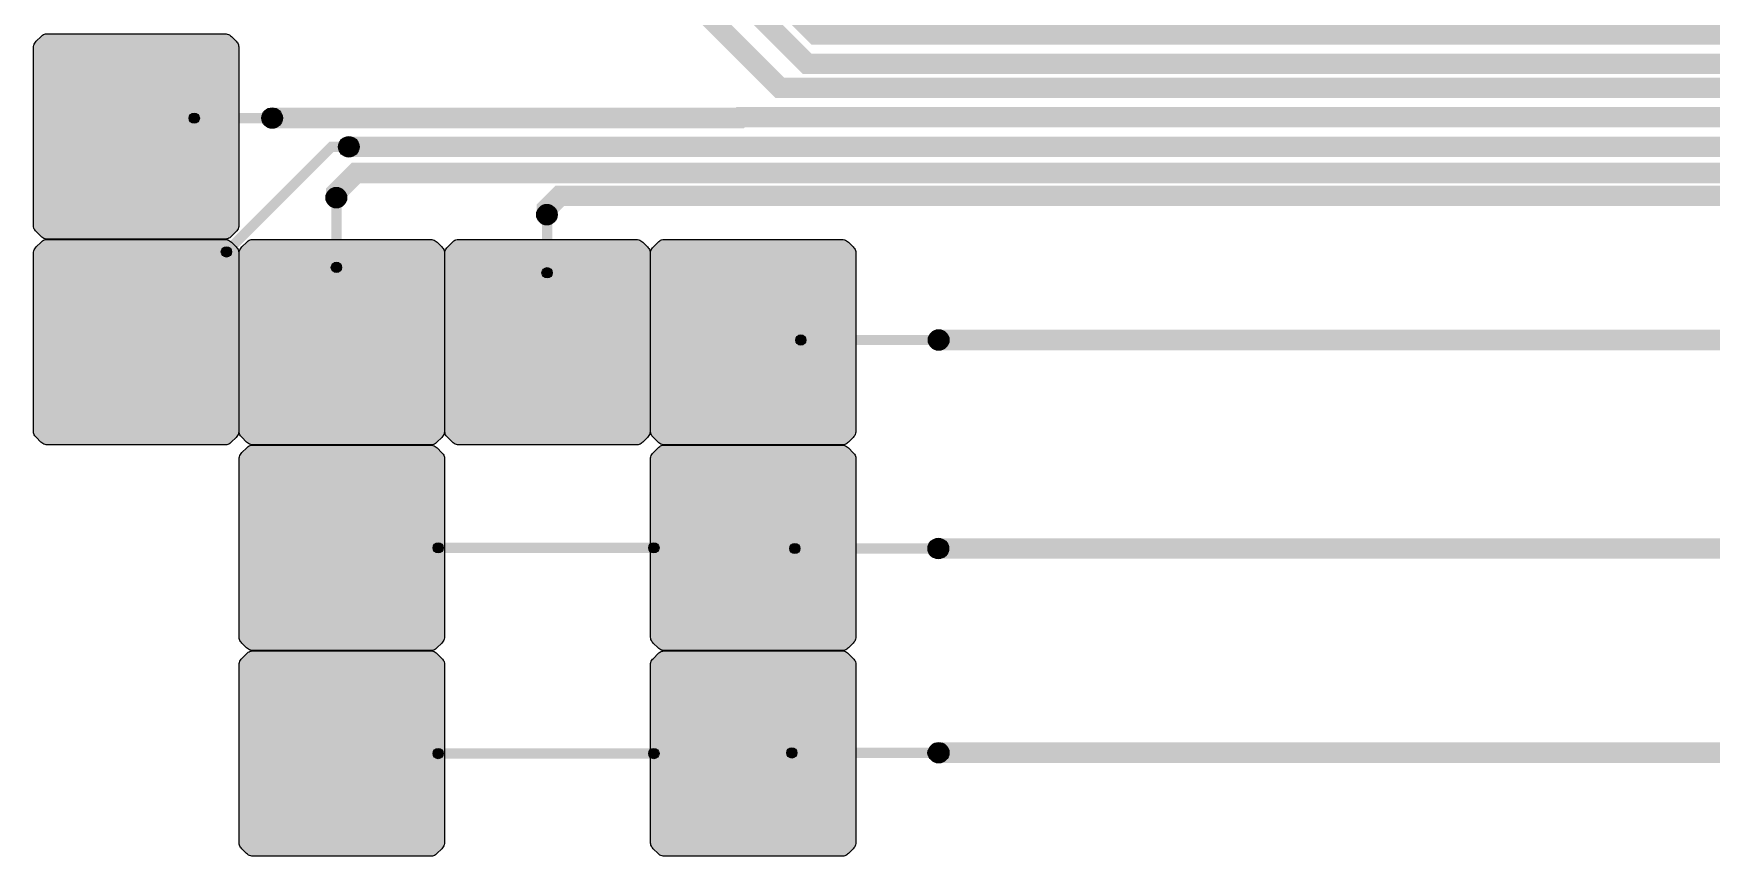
# Model space of a CAD drawing. Extents: x -57500 to 57500, y -57500 to 57500.
# Drawn here: x 998 to 17394, y -5025 to 3015 of the extents above; entities that cross this region are included whole.
import ezdxf

# ---------------------------------------------------------------- set-up
doc = ezdxf.new("R2010")
doc.units = 0
doc.header["$MEASUREMENT"] = 0
doc.layers.get('0').update_dxf_attribs({"color": 160, "true_color": 0x003fff})
doc.layers.add('Metal1', color=160, linetype='Continuous', true_color=0x003fff)

msp = doc.modelspace()

# ---------------------------------------------------------------- hatches: boundary and pattern name
for points in [[(2976.311, 2939.716), (2983.723, 2932.284), (2990.275, 2924.065), (2995.558, 2914.948), (2999.425, 2905.098), (3001.794, 2894.629), (3002.521, 2883.934), (3002.521, 1142.883), (3002.438, 1131.075), (3000.643, 1119.387), (2996.938, 1108.096), (2991.381, 1097.603), (2984.199, 1088.215), (2975.87, 1079.845), (2929.736, 1033.711), (2922.304, 1026.299), (2914.085, 1019.747), (2904.967, 1014.464), (2895.117, 1010.597), (2884.649, 1008.228), (2873.953, 1007.501), (1132.902, 1007.501), (1121.095, 1007.584), (1109.407, 1009.379), (1098.116, 1013.084), (1087.623, 1018.641), (1078.234, 1025.823), (1069.865, 1034.152), (1023.731, 1080.286), (1016.318, 1087.718), (1009.767, 1095.937), (1004.484, 1105.055), (1000.616, 1114.905), (998.248, 1125.373), (997.521, 1136.069), (997.521, 2877.119), (997.603, 2888.927), (999.398, 2900.615), (1003.104, 2911.906), (1008.661, 2922.399), (1015.843, 2931.787), (1024.172, 2940.157), (1070.306, 2986.291), (1077.738, 2993.704), (1085.957, 3000.255), (1095.074, 3005.538), (1104.924, 3009.406), (1115.393, 3011.774), (1126.088, 3012.501), (2867.139, 3012.501), (2878.947, 3012.419), (2890.635, 3010.624), (2901.926, 3006.918), (2912.419, 3001.361), (2921.807, 2994.179), (2930.177, 2985.85)], [(2976.311, 929.716), (2983.723, 922.284), (2990.275, 914.065), (2995.558, 904.948), (2999.425, 895.098), (3001.794, 884.629), (3002.521, 873.934), (3002.521, -867.117), (3002.438, -878.925), (3000.643, -890.613), (2996.938, -901.904), (2991.381, -912.397), (2984.199, -921.785), (2975.87, -930.155), (2929.736, -976.289), (2922.304, -983.701), (2914.085, -990.253), (2904.967, -995.536), (2895.117, -999.403), (2884.649, -1001.772), (2873.953, -1002.499), (1132.902, -1002.499), (1121.095, -1002.416), (1109.407, -1000.621), (1098.116, -996.916), (1087.623, -991.359), (1078.234, -984.177), (1069.865, -975.848), (1023.731, -929.714), (1016.318, -922.282), (1009.767, -914.063), (1004.484, -904.945), (1000.616, -895.095), (998.248, -884.627), (997.521, -873.931), (997.521, 867.119), (997.603, 878.927), (999.398, 890.615), (1003.104, 901.906), (1008.661, 912.399), (1015.843, 921.787), (1024.172, 930.157), (1070.306, 976.291), (1077.738, 983.704), (1085.957, 990.255), (1095.074, 995.538), (1104.924, 999.406), (1115.393, 1001.774), (1126.088, 1002.501), (2867.139, 1002.501), (2878.947, 1002.419), (2890.635, 1000.624), (2901.926, 996.918), (2912.419, 991.361), (2921.807, 984.179), (2930.177, 975.85)], [(4986.311, 929.716), (4993.723, 922.284), (5000.275, 914.065), (5005.558, 904.948), (5009.425, 895.098), (5011.794, 884.629), (5012.521, 873.934), (5012.521, -867.117), (5012.438, -878.925), (5010.643, -890.613), (5006.938, -901.904), (5001.381, -912.397), (4994.199, -921.785), (4985.87, -930.155), (4939.736, -976.289), (4932.304, -983.701), (4924.085, -990.253), (4914.967, -995.536), (4905.117, -999.403), (4894.649, -1001.772), (4883.953, -1002.499), (3142.902, -1002.499), (3131.095, -1002.416), (3119.407, -1000.621), (3108.116, -996.916), (3097.623, -991.359), (3088.234, -984.177), (3079.865, -975.848), (3033.731, -929.714), (3026.318, -922.282), (3019.767, -914.063), (3014.484, -904.945), (3010.616, -895.095), (3008.248, -884.627), (3007.521, -873.931), (3007.521, 867.119), (3007.603, 878.927), (3009.398, 890.615), (3013.104, 901.906), (3018.661, 912.399), (3025.843, 921.787), (3034.172, 930.157), (3080.306, 976.291), (3087.738, 983.704), (3095.957, 990.255), (3105.074, 995.538), (3114.924, 999.406), (3125.393, 1001.774), (3136.088, 1002.501), (4877.139, 1002.501), (4888.947, 1002.419), (4900.635, 1000.624), (4911.926, 996.918), (4922.419, 991.361), (4931.807, 984.179), (4940.177, 975.85)], [(6996.311, 929.716), (7003.723, 922.284), (7010.275, 914.065), (7015.558, 904.948), (7019.425, 895.098), (7021.794, 884.629), (7022.521, 873.934), (7022.521, -867.117), (7022.438, -878.925), (7020.643, -890.613), (7016.938, -901.904), (7011.381, -912.397), (7004.199, -921.785), (6995.87, -930.155), (6949.736, -976.289), (6942.304, -983.701), (6934.085, -990.253), (6924.967, -995.536), (6915.117, -999.403), (6904.649, -1001.772), (6893.953, -1002.499), (5152.902, -1002.499), (5141.095, -1002.416), (5129.407, -1000.621), (5118.116, -996.916), (5107.623, -991.359), (5098.234, -984.177), (5089.865, -975.848), (5043.731, -929.714), (5036.318, -922.282), (5029.767, -914.063), (5024.484, -904.945), (5020.616, -895.095), (5018.248, -884.627), (5017.521, -873.931), (5017.521, 867.119), (5017.603, 878.927), (5019.398, 890.615), (5023.104, 901.906), (5028.661, 912.399), (5035.843, 921.787), (5044.172, 930.157), (5090.306, 976.291), (5097.738, 983.704), (5105.957, 990.255), (5115.074, 995.538), (5124.924, 999.406), (5135.393, 1001.774), (5146.088, 1002.501), (6887.139, 1002.501), (6898.947, 1002.419), (6910.635, 1000.624), (6921.926, 996.918), (6932.419, 991.361), (6941.807, 984.179), (6950.177, 975.85)], [(9006.311, 929.716), (9013.723, 922.284), (9020.275, 914.065), (9025.558, 904.948), (9029.425, 895.098), (9031.794, 884.629), (9032.521, 873.934), (9032.521, -867.117), (9032.438, -878.925), (9030.643, -890.613), (9026.938, -901.904), (9021.381, -912.397), (9014.199, -921.785), (9005.87, -930.155), (8959.736, -976.289), (8952.304, -983.701), (8944.085, -990.253), (8934.967, -995.536), (8925.117, -999.403), (8914.649, -1001.772), (8903.953, -1002.499), (7162.902, -1002.499), (7151.095, -1002.416), (7139.407, -1000.621), (7128.116, -996.916), (7117.623, -991.359), (7108.234, -984.177), (7099.865, -975.848), (7053.731, -929.714), (7046.318, -922.282), (7039.767, -914.063), (7034.484, -904.945), (7030.616, -895.095), (7028.248, -884.627), (7027.521, -873.931), (7027.521, 867.119), (7027.603, 878.927), (7029.398, 890.615), (7033.104, 901.906), (7038.661, 912.399), (7045.843, 921.787), (7054.172, 930.157), (7100.306, 976.291), (7107.738, 983.704), (7115.957, 990.255), (7125.074, 995.538), (7134.924, 999.406), (7145.393, 1001.774), (7156.088, 1002.501), (8897.139, 1002.501), (8908.947, 1002.419), (8920.635, 1000.624), (8931.926, 996.918), (8942.419, 991.361), (8951.807, 984.179), (8960.177, 975.85)], [(4986.311, -1080.284), (4993.723, -1087.716), (5000.275, -1095.935), (5005.558, -1105.052), (5009.425, -1114.902), (5011.794, -1125.371), (5012.521, -1136.066), (5012.521, -2877.117), (5012.438, -2888.925), (5010.643, -2900.613), (5006.938, -2911.904), (5001.381, -2922.397), (4994.199, -2931.785), (4985.87, -2940.155), (4939.736, -2986.289), (4932.304, -2993.701), (4924.085, -3000.253), (4914.967, -3005.536), (4905.117, -3009.403), (4894.649, -3011.772), (4883.953, -3012.499), (3142.902, -3012.499), (3131.095, -3012.416), (3119.407, -3010.621), (3108.116, -3006.916), (3097.623, -3001.359), (3088.234, -2994.177), (3079.865, -2985.848), (3033.731, -2939.714), (3026.318, -2932.282), (3019.767, -2924.063), (3014.484, -2914.945), (3010.616, -2905.095), (3008.248, -2894.627), (3007.521, -2883.931), (3007.521, -1142.881), (3007.603, -1131.073), (3009.398, -1119.385), (3013.104, -1108.094), (3018.661, -1097.601), (3025.843, -1088.213), (3034.172, -1079.843), (3080.306, -1033.709), (3087.738, -1026.296), (3095.957, -1019.745), (3105.074, -1014.462), (3114.924, -1010.594), (3125.393, -1008.226), (3136.088, -1007.499), (4877.139, -1007.499), (4888.947, -1007.581), (4900.635, -1009.376), (4911.926, -1013.082), (4922.419, -1018.639), (4931.807, -1025.821), (4940.177, -1034.15)], [(9006.311, -1080.284), (9013.723, -1087.716), (9020.275, -1095.935), (9025.558, -1105.052), (9029.425, -1114.902), (9031.794, -1125.371), (9032.521, -1136.066), (9032.521, -2877.117), (9032.438, -2888.925), (9030.643, -2900.613), (9026.938, -2911.904), (9021.381, -2922.397), (9014.199, -2931.785), (9005.87, -2940.155), (8959.736, -2986.289), (8952.304, -2993.701), (8944.085, -3000.253), (8934.967, -3005.536), (8925.117, -3009.403), (8914.649, -3011.772), (8903.953, -3012.499), (7162.902, -3012.499), (7151.095, -3012.416), (7139.407, -3010.621), (7128.116, -3006.916), (7117.623, -3001.359), (7108.234, -2994.177), (7099.865, -2985.848), (7053.731, -2939.714), (7046.318, -2932.282), (7039.767, -2924.063), (7034.484, -2914.945), (7030.616, -2905.095), (7028.248, -2894.627), (7027.521, -2883.931), (7027.521, -1142.881), (7027.603, -1131.073), (7029.398, -1119.385), (7033.104, -1108.094), (7038.661, -1097.601), (7045.843, -1088.213), (7054.172, -1079.843), (7100.306, -1033.709), (7107.738, -1026.296), (7115.957, -1019.745), (7125.074, -1014.462), (7134.924, -1010.594), (7145.393, -1008.226), (7156.088, -1007.499), (8897.139, -1007.499), (8908.947, -1007.581), (8920.635, -1009.376), (8931.926, -1013.082), (8942.419, -1018.639), (8951.807, -1025.821), (8960.177, -1034.15)], [(4986.311, -3090.284), (4993.723, -3097.716), (5000.275, -3105.935), (5005.558, -3115.052), (5009.425, -3124.902), (5011.794, -3135.371), (5012.521, -3146.066), (5012.521, -4887.117), (5012.438, -4898.925), (5010.643, -4910.613), (5006.938, -4921.904), (5001.381, -4932.397), (4994.199, -4941.785), (4985.87, -4950.155), (4939.736, -4996.289), (4932.304, -5003.701), (4924.085, -5010.253), (4914.967, -5015.536), (4905.117, -5019.403), (4894.649, -5021.772), (4883.953, -5022.499), (3142.902, -5022.499), (3131.095, -5022.416), (3119.407, -5020.621), (3108.116, -5016.916), (3097.623, -5011.359), (3088.234, -5004.177), (3079.865, -4995.848), (3033.731, -4949.714), (3026.318, -4942.282), (3019.767, -4934.063), (3014.484, -4924.945), (3010.616, -4915.095), (3008.248, -4904.627), (3007.521, -4893.931), (3007.521, -3152.881), (3007.603, -3141.073), (3009.398, -3129.385), (3013.104, -3118.094), (3018.661, -3107.601), (3025.843, -3098.213), (3034.172, -3089.843), (3080.306, -3043.709), (3087.738, -3036.296), (3095.957, -3029.745), (3105.074, -3024.462), (3114.924, -3020.594), (3125.393, -3018.226), (3136.088, -3017.499), (4877.139, -3017.499), (4888.947, -3017.581), (4900.635, -3019.376), (4911.926, -3023.082), (4922.419, -3028.639), (4931.807, -3035.821), (4940.177, -3044.15)], [(9006.311, -3090.284), (9013.723, -3097.716), (9020.275, -3105.935), (9025.558, -3115.052), (9029.425, -3124.902), (9031.794, -3135.371), (9032.521, -3146.066), (9032.521, -4887.117), (9032.438, -4898.925), (9030.643, -4910.613), (9026.938, -4921.904), (9021.381, -4932.397), (9014.199, -4941.785), (9005.87, -4950.155), (8959.736, -4996.289), (8952.304, -5003.701), (8944.085, -5010.253), (8934.967, -5015.536), (8925.117, -5019.403), (8914.649, -5021.772), (8903.953, -5022.499), (7162.902, -5022.499), (7151.095, -5022.416), (7139.407, -5020.621), (7128.116, -5016.916), (7117.623, -5011.359), (7108.234, -5004.177), (7099.865, -4995.848), (7053.731, -4949.714), (7046.318, -4942.282), (7039.767, -4934.063), (7034.484, -4924.945), (7030.616, -4915.095), (7028.248, -4904.627), (7027.521, -4893.931), (7027.521, -3152.881), (7027.603, -3141.073), (7029.398, -3129.385), (7033.104, -3118.094), (7038.661, -3107.601), (7045.843, -3098.213), (7054.172, -3089.843), (7100.306, -3043.709), (7107.738, -3036.296), (7115.957, -3029.745), (7125.074, -3024.462), (7134.924, -3020.594), (7145.393, -3018.226), (7156.088, -3017.499), (8897.139, -3017.499), (8908.947, -3017.581), (8920.635, -3019.376), (8931.926, -3023.082), (8942.419, -3028.639), (8951.807, -3035.821), (8960.177, -3044.15)]]:
    msp.add_hatch(color=5).paths.add_polyline_path(points, flags=0)
h = msp.add_hatch(color=5)
edge = h.paths.add_edge_path(flags=0)
edge.add_arc((2567.8, 2188.05), 50, 0, 360)
h = msp.add_hatch(color=5)
edge = h.paths.add_edge_path(flags=0)
edge.add_arc((3328.6, 2189.65), 100, 0, 360)
h = msp.add_hatch(color=5)
edge = h.paths.add_edge_path(flags=0)
edge.add_arc((3317.6, 2188.05), 50, 0, 360)
h = msp.add_hatch(color=5)
edge = h.paths.add_edge_path(flags=0)
edge.add_arc((4078.25, 1908.85), 100, 0, 360)
h = msp.add_hatch(color=5)
edge = h.paths.add_edge_path(flags=0)
edge.add_arc((4075.55, 1909.2), 50, 0, 360)
h = msp.add_hatch(color=5)
edge = h.paths.add_edge_path(flags=0)
edge.add_arc((3956.3, 1411.7), 100, 0, 360)
h = msp.add_hatch(color=5)
edge = h.paths.add_edge_path(flags=0)
edge.add_arc((3956.75, 1398.45), 50, 0, 360)
h = msp.add_hatch(color=5)
edge = h.paths.add_edge_path(flags=0)
edge.add_arc((6014.15, 1245.4), 100, 0, 360)
h = msp.add_hatch(color=5)
edge = h.paths.add_edge_path(flags=0)
edge.add_arc((6015.55, 1226.85), 50, 0, 360)
h = msp.add_hatch(color=5)
edge = h.paths.add_edge_path(flags=0)
edge.add_arc((2882.3, 881.5), 50, 0, 360)
h = msp.add_hatch(color=5)
edge = h.paths.add_edge_path(flags=0)
edge.add_arc((3956.75, 730.55), 50, 0, 360)
h = msp.add_hatch(color=5)
edge = h.paths.add_edge_path(flags=0)
edge.add_arc((6015.55, 678.25), 50, 0, 360)
h = msp.add_hatch(color=5)
edge = h.paths.add_edge_path(flags=0)
edge.add_arc((8495.5, 20.75), 50, 0, 360)
h = msp.add_hatch(color=5)
edge = h.paths.add_edge_path(flags=0)
edge.add_arc((9842.35, 20.85), 100, 0, 360)
h = msp.add_hatch(color=5)
edge = h.paths.add_edge_path(flags=0)
edge.add_arc((9889.6, 20.75), 50, 0, 360)
h = msp.add_hatch(color=5)
edge = h.paths.add_edge_path(flags=0)
edge.add_arc((4950.95, -2010), 50, 0, 360)
h = msp.add_hatch(color=5)
edge = h.paths.add_edge_path(flags=0)
edge.add_arc((7059.7, -2010), 50, 0, 360)
h = msp.add_hatch(color=5)
edge = h.paths.add_edge_path(flags=0)
edge.add_arc((8436.75, -2016), 50, 0, 360)
h = msp.add_hatch(color=5)
edge = h.paths.add_edge_path(flags=0)
edge.add_arc((9838.9, -2016.45), 100, 0, 360)
h = msp.add_hatch(color=5)
edge = h.paths.add_edge_path(flags=0)
edge.add_arc((9830.85, -2016), 50, 0, 360)
h = msp.add_hatch(color=5)
edge = h.paths.add_edge_path(flags=0)
edge.add_arc((9842.35, -4011.4), 100, 0, 360)
h = msp.add_hatch(color=5)
edge = h.paths.add_edge_path(flags=0)
edge.add_arc((4950.95, -4020), 50, 0, 360)
h = msp.add_hatch(color=5)
edge = h.paths.add_edge_path(flags=0)
edge.add_arc((7059.7, -4020), 50, 0, 360)
h = msp.add_hatch(color=5)
edge = h.paths.add_edge_path(flags=0)
edge.add_arc((8407.8, -4013.3), 50, 0, 360)
h = msp.add_hatch(color=5)
edge = h.paths.add_edge_path(flags=0)
edge.add_arc((9786.7, -4013.3), 50, 0, 360)

# ---------------------------------------------------------------- linework, layer by layer
at = {"layer": 'Metal1'}
for points, const_width in [([(24586.5, 1139.75), (22721.3, 3004.95), (8642.05, 3004.95), (5748.85, 5898.15), (4143.25, 5898.15), (3831.8, 6209.6)], 200), ([(29680.45, -895.6), (29680.45, -238.5), (29309.55, 132.4), (23772.15, 132.4), (23284.65, 619.9), (23284.65, 619.95), (21184.95, 2719.65), (8557.6, 2719.65), (5633.95, 5643.3), (3609.75, 5643.3), (3249.45, 6003.6), (3246.05, 6003.6)], 200), ([(27229.4, -917.4), (27229.4, -535.9), (26789.55, -96.05), (23525.4, -96.05), (23037.95, 391.4), (23037.95, 391.45), (20944.85, 2484.55), (8290.95, 2484.55), (6711.9, 4063.6), (3296.8, 4063.6)], 200), ([(24561.3, -1532.9), (20830.85, 2197.55), (7906.85, 2197.55), (7898.95, 2189.65), (3328.6, 2189.65)], 200), ([(2567.8, 2188.05), (3317.6, 2188.05)], 100), ([(29631.45, -3843.75), (29631.45, -2826.05), (29154.35, -2348.95), (23293.2, -2348.95), (19035.4, 1908.85), (4078.25, 1908.85)], 200), ([(4075.55, 1909.2), (3910, 1909.2), (2882.3, 881.5)], 100), ([(27377.45, -3661.75), (27377.45, -3481.55), (26479, -2583.1), (23171.2, -2583.1), (18936, 1652.1), (4147.15, 1652.1), (3956.3, 1461.25), (3956.3, 1411.7)], 200), ([(24581.55, -3743.15), (23818.25, -3743.15), (18644.85, 1430.25), (6141.4, 1430.25), (6014.15, 1303), (6014.15, 1245.4)], 200), ([(3956.75, 730.55), (3956.75, 1398.45)], 100), ([(6015.55, 678.25), (6015.55, 1226.85)], 100), ([(9889.6, 20.75), (8495.5, 20.75)], 100), ([(29750.25, -5986.15), (29750.25, -5428.25), (29252.05, -4930.05), (23495.5, -4930.05), (18544.6, 20.85), (9842.35, 20.85)], 200), ([(7059.7, -2010), (4950.95, -2010)], 100), ([(9830.85, -2016), (8436.75, -2016)], 100), ([(27680.3, -6196.75), (26648.6, -5165.05), (23086.55, -5165.05), (19937.95, -2016.45), (9838.9, -2016.45)], 200), ([(24753.7, -6301.3), (23205.9, -6301.3), (20916, -4011.4), (9842.35, -4011.4)], 200), ([(7059.7, -4020), (4950.95, -4020)], 100), ([(9786.7, -4013.3), (8407.8, -4013.3)], 100)]:
    msp.add_lwpolyline(points, dxfattribs=dict(at, const_width=const_width))
for points in [[(2976.311, 2939.716), (2983.723, 2932.284), (2990.275, 2924.065), (2995.558, 2914.948), (2999.425, 2905.098), (3001.794, 2894.629), (3002.521, 2883.934), (3002.521, 1142.883), (3002.438, 1131.075), (3000.643, 1119.387), (2996.938, 1108.096), (2991.381, 1097.603), (2984.199, 1088.215), (2975.87, 1079.845), (2929.736, 1033.711), (2922.304, 1026.299), (2914.085, 1019.747), (2904.967, 1014.464), (2895.117, 1010.597), (2884.649, 1008.228), (2873.953, 1007.501), (1132.902, 1007.501), (1121.095, 1007.584), (1109.407, 1009.379), (1098.116, 1013.084), (1087.623, 1018.641), (1078.234, 1025.823), (1069.865, 1034.152), (1023.731, 1080.286), (1016.318, 1087.718), (1009.767, 1095.937), (1004.484, 1105.055), (1000.616, 1114.905), (998.248, 1125.373), (997.521, 1136.069), (997.521, 2877.119), (997.603, 2888.927), (999.398, 2900.615), (1003.104, 2911.906), (1008.661, 2922.399), (1015.843, 2931.787), (1024.172, 2940.157), (1070.306, 2986.291), (1077.738, 2993.704), (1085.957, 3000.255), (1095.074, 3005.538), (1104.924, 3009.406), (1115.393, 3011.774), (1126.088, 3012.501), (2867.139, 3012.501), (2878.947, 3012.419), (2890.635, 3010.624), (2901.926, 3006.918), (2912.419, 3001.361), (2921.807, 2994.179), (2930.177, 2985.85)], [(2976.311, 929.716), (2983.723, 922.284), (2990.275, 914.065), (2995.558, 904.948), (2999.425, 895.098), (3001.794, 884.629), (3002.521, 873.934), (3002.521, -867.117), (3002.438, -878.925), (3000.643, -890.613), (2996.938, -901.904), (2991.381, -912.397), (2984.199, -921.785), (2975.87, -930.155), (2929.736, -976.289), (2922.304, -983.701), (2914.085, -990.253), (2904.967, -995.536), (2895.117, -999.403), (2884.649, -1001.772), (2873.953, -1002.499), (1132.902, -1002.499), (1121.095, -1002.416), (1109.407, -1000.621), (1098.116, -996.916), (1087.623, -991.359), (1078.234, -984.177), (1069.865, -975.848), (1023.731, -929.714), (1016.318, -922.282), (1009.767, -914.063), (1004.484, -904.945), (1000.616, -895.095), (998.248, -884.627), (997.521, -873.931), (997.521, 867.119), (997.603, 878.927), (999.398, 890.615), (1003.104, 901.906), (1008.661, 912.399), (1015.843, 921.787), (1024.172, 930.157), (1070.306, 976.291), (1077.738, 983.704), (1085.957, 990.255), (1095.074, 995.538), (1104.924, 999.406), (1115.393, 1001.774), (1126.088, 1002.501), (2867.139, 1002.501), (2878.947, 1002.419), (2890.635, 1000.624), (2901.926, 996.918), (2912.419, 991.361), (2921.807, 984.179), (2930.177, 975.85)], [(4986.311, 929.716), (4993.723, 922.284), (5000.275, 914.065), (5005.558, 904.948), (5009.425, 895.098), (5011.794, 884.629), (5012.521, 873.934), (5012.521, -867.117), (5012.438, -878.925), (5010.643, -890.613), (5006.938, -901.904), (5001.381, -912.397), (4994.199, -921.785), (4985.87, -930.155), (4939.736, -976.289), (4932.304, -983.701), (4924.085, -990.253), (4914.967, -995.536), (4905.117, -999.403), (4894.649, -1001.772), (4883.953, -1002.499), (3142.902, -1002.499), (3131.095, -1002.416), (3119.407, -1000.621), (3108.116, -996.916), (3097.623, -991.359), (3088.234, -984.177), (3079.865, -975.848), (3033.731, -929.714), (3026.318, -922.282), (3019.767, -914.063), (3014.484, -904.945), (3010.616, -895.095), (3008.248, -884.627), (3007.521, -873.931), (3007.521, 867.119), (3007.603, 878.927), (3009.398, 890.615), (3013.104, 901.906), (3018.661, 912.399), (3025.843, 921.787), (3034.172, 930.157), (3080.306, 976.291), (3087.738, 983.704), (3095.957, 990.255), (3105.074, 995.538), (3114.924, 999.406), (3125.393, 1001.774), (3136.088, 1002.501), (4877.139, 1002.501), (4888.947, 1002.419), (4900.635, 1000.624), (4911.926, 996.918), (4922.419, 991.361), (4931.807, 984.179), (4940.177, 975.85)], [(6996.311, 929.716), (7003.723, 922.284), (7010.275, 914.065), (7015.558, 904.948), (7019.425, 895.098), (7021.794, 884.629), (7022.521, 873.934), (7022.521, -867.117), (7022.438, -878.925), (7020.643, -890.613), (7016.938, -901.904), (7011.381, -912.397), (7004.199, -921.785), (6995.87, -930.155), (6949.736, -976.289), (6942.304, -983.701), (6934.085, -990.253), (6924.967, -995.536), (6915.117, -999.403), (6904.649, -1001.772), (6893.953, -1002.499), (5152.902, -1002.499), (5141.095, -1002.416), (5129.407, -1000.621), (5118.116, -996.916), (5107.623, -991.359), (5098.234, -984.177), (5089.865, -975.848), (5043.731, -929.714), (5036.318, -922.282), (5029.767, -914.063), (5024.484, -904.945), (5020.616, -895.095), (5018.248, -884.627), (5017.521, -873.931), (5017.521, 867.119), (5017.603, 878.927), (5019.398, 890.615), (5023.104, 901.906), (5028.661, 912.399), (5035.843, 921.787), (5044.172, 930.157), (5090.306, 976.291), (5097.738, 983.704), (5105.957, 990.255), (5115.074, 995.538), (5124.924, 999.406), (5135.393, 1001.774), (5146.088, 1002.501), (6887.139, 1002.501), (6898.947, 1002.419), (6910.635, 1000.624), (6921.926, 996.918), (6932.419, 991.361), (6941.807, 984.179), (6950.177, 975.85)], [(9006.311, 929.716), (9013.723, 922.284), (9020.275, 914.065), (9025.558, 904.948), (9029.425, 895.098), (9031.794, 884.629), (9032.521, 873.934), (9032.521, -867.117), (9032.438, -878.925), (9030.643, -890.613), (9026.938, -901.904), (9021.381, -912.397), (9014.199, -921.785), (9005.87, -930.155), (8959.736, -976.289), (8952.304, -983.701), (8944.085, -990.253), (8934.967, -995.536), (8925.117, -999.403), (8914.649, -1001.772), (8903.953, -1002.499), (7162.902, -1002.499), (7151.095, -1002.416), (7139.407, -1000.621), (7128.116, -996.916), (7117.623, -991.359), (7108.234, -984.177), (7099.865, -975.848), (7053.731, -929.714), (7046.318, -922.282), (7039.767, -914.063), (7034.484, -904.945), (7030.616, -895.095), (7028.248, -884.627), (7027.521, -873.931), (7027.521, 867.119), (7027.603, 878.927), (7029.398, 890.615), (7033.104, 901.906), (7038.661, 912.399), (7045.843, 921.787), (7054.172, 930.157), (7100.306, 976.291), (7107.738, 983.704), (7115.957, 990.255), (7125.074, 995.538), (7134.924, 999.406), (7145.393, 1001.774), (7156.088, 1002.501), (8897.139, 1002.501), (8908.947, 1002.419), (8920.635, 1000.624), (8931.926, 996.918), (8942.419, 991.361), (8951.807, 984.179), (8960.177, 975.85)], [(4986.311, -1080.284), (4993.723, -1087.716), (5000.275, -1095.935), (5005.558, -1105.052), (5009.425, -1114.902), (5011.794, -1125.371), (5012.521, -1136.066), (5012.521, -2877.117), (5012.438, -2888.925), (5010.643, -2900.613), (5006.938, -2911.904), (5001.381, -2922.397), (4994.199, -2931.785), (4985.87, -2940.155), (4939.736, -2986.289), (4932.304, -2993.701), (4924.085, -3000.253), (4914.967, -3005.536), (4905.117, -3009.403), (4894.649, -3011.772), (4883.953, -3012.499), (3142.902, -3012.499), (3131.095, -3012.416), (3119.407, -3010.621), (3108.116, -3006.916), (3097.623, -3001.359), (3088.234, -2994.177), (3079.865, -2985.848), (3033.731, -2939.714), (3026.318, -2932.282), (3019.767, -2924.063), (3014.484, -2914.945), (3010.616, -2905.095), (3008.248, -2894.627), (3007.521, -2883.931), (3007.521, -1142.881), (3007.603, -1131.073), (3009.398, -1119.385), (3013.104, -1108.094), (3018.661, -1097.601), (3025.843, -1088.213), (3034.172, -1079.843), (3080.306, -1033.709), (3087.738, -1026.296), (3095.957, -1019.745), (3105.074, -1014.462), (3114.924, -1010.594), (3125.393, -1008.226), (3136.088, -1007.499), (4877.139, -1007.499), (4888.947, -1007.581), (4900.635, -1009.376), (4911.926, -1013.082), (4922.419, -1018.639), (4931.807, -1025.821), (4940.177, -1034.15)], [(9006.311, -1080.284), (9013.723, -1087.716), (9020.275, -1095.935), (9025.558, -1105.052), (9029.425, -1114.902), (9031.794, -1125.371), (9032.521, -1136.066), (9032.521, -2877.117), (9032.438, -2888.925), (9030.643, -2900.613), (9026.938, -2911.904), (9021.381, -2922.397), (9014.199, -2931.785), (9005.87, -2940.155), (8959.736, -2986.289), (8952.304, -2993.701), (8944.085, -3000.253), (8934.967, -3005.536), (8925.117, -3009.403), (8914.649, -3011.772), (8903.953, -3012.499), (7162.902, -3012.499), (7151.095, -3012.416), (7139.407, -3010.621), (7128.116, -3006.916), (7117.623, -3001.359), (7108.234, -2994.177), (7099.865, -2985.848), (7053.731, -2939.714), (7046.318, -2932.282), (7039.767, -2924.063), (7034.484, -2914.945), (7030.616, -2905.095), (7028.248, -2894.627), (7027.521, -2883.931), (7027.521, -1142.881), (7027.603, -1131.073), (7029.398, -1119.385), (7033.104, -1108.094), (7038.661, -1097.601), (7045.843, -1088.213), (7054.172, -1079.843), (7100.306, -1033.709), (7107.738, -1026.296), (7115.957, -1019.745), (7125.074, -1014.462), (7134.924, -1010.594), (7145.393, -1008.226), (7156.088, -1007.499), (8897.139, -1007.499), (8908.947, -1007.581), (8920.635, -1009.376), (8931.926, -1013.082), (8942.419, -1018.639), (8951.807, -1025.821), (8960.177, -1034.15)], [(4986.311, -3090.284), (4993.723, -3097.716), (5000.275, -3105.935), (5005.558, -3115.052), (5009.425, -3124.902), (5011.794, -3135.371), (5012.521, -3146.066), (5012.521, -4887.117), (5012.438, -4898.925), (5010.643, -4910.613), (5006.938, -4921.904), (5001.381, -4932.397), (4994.199, -4941.785), (4985.87, -4950.155), (4939.736, -4996.289), (4932.304, -5003.701), (4924.085, -5010.253), (4914.967, -5015.536), (4905.117, -5019.403), (4894.649, -5021.772), (4883.953, -5022.499), (3142.902, -5022.499), (3131.095, -5022.416), (3119.407, -5020.621), (3108.116, -5016.916), (3097.623, -5011.359), (3088.234, -5004.177), (3079.865, -4995.848), (3033.731, -4949.714), (3026.318, -4942.282), (3019.767, -4934.063), (3014.484, -4924.945), (3010.616, -4915.095), (3008.248, -4904.627), (3007.521, -4893.931), (3007.521, -3152.881), (3007.603, -3141.073), (3009.398, -3129.385), (3013.104, -3118.094), (3018.661, -3107.601), (3025.843, -3098.213), (3034.172, -3089.843), (3080.306, -3043.709), (3087.738, -3036.296), (3095.957, -3029.745), (3105.074, -3024.462), (3114.924, -3020.594), (3125.393, -3018.226), (3136.088, -3017.499), (4877.139, -3017.499), (4888.947, -3017.581), (4900.635, -3019.376), (4911.926, -3023.082), (4922.419, -3028.639), (4931.807, -3035.821), (4940.177, -3044.15)], [(9006.311, -3090.284), (9013.723, -3097.716), (9020.275, -3105.935), (9025.558, -3115.052), (9029.425, -3124.902), (9031.794, -3135.371), (9032.521, -3146.066), (9032.521, -4887.117), (9032.438, -4898.925), (9030.643, -4910.613), (9026.938, -4921.904), (9021.381, -4932.397), (9014.199, -4941.785), (9005.87, -4950.155), (8959.736, -4996.289), (8952.304, -5003.701), (8944.085, -5010.253), (8934.967, -5015.536), (8925.117, -5019.403), (8914.649, -5021.772), (8903.953, -5022.499), (7162.902, -5022.499), (7151.095, -5022.416), (7139.407, -5020.621), (7128.116, -5016.916), (7117.623, -5011.359), (7108.234, -5004.177), (7099.865, -4995.848), (7053.731, -4949.714), (7046.318, -4942.282), (7039.767, -4934.063), (7034.484, -4924.945), (7030.616, -4915.095), (7028.248, -4904.627), (7027.521, -4893.931), (7027.521, -3152.881), (7027.603, -3141.073), (7029.398, -3129.385), (7033.104, -3118.094), (7038.661, -3107.601), (7045.843, -3098.213), (7054.172, -3089.843), (7100.306, -3043.709), (7107.738, -3036.296), (7115.957, -3029.745), (7125.074, -3024.462), (7134.924, -3020.594), (7145.393, -3018.226), (7156.088, -3017.499), (8897.139, -3017.499), (8908.947, -3017.581), (8920.635, -3019.376), (8931.926, -3023.082), (8942.419, -3028.639), (8951.807, -3035.821), (8960.177, -3044.15)]]:
    msp.add_lwpolyline(points, close=True, dxfattribs=at)
for centre, radius in [((2567.8, 2188.05), 50), ((3328.6, 2189.65), 100), ((3317.6, 2188.05), 50), ((4078.25, 1908.85), 100), ((4075.55, 1909.2), 50), ((3956.3, 1411.7), 100), ((3956.75, 1398.45), 50), ((6014.15, 1245.4), 100), ((6015.55, 1226.85), 50), ((2882.3, 881.5), 50), ((3956.75, 730.55), 50), ((6015.55, 678.25), 50), ((8495.5, 20.75), 50), ((9842.35, 20.85), 100), ((9889.6, 20.75), 50), ((4950.95, -2010), 50), ((7059.7, -2010), 50), ((8436.75, -2016), 50), ((9838.9, -2016.45), 100), ((9830.85, -2016), 50), ((9842.35, -4011.4), 100), ((4950.95, -4020), 50), ((7059.7, -4020), 50), ((8407.8, -4013.3), 50), ((9786.7, -4013.3), 50)]:
    msp.add_circle(centre, radius, dxfattribs=at)

doc.saveas('drawing.dxf')
